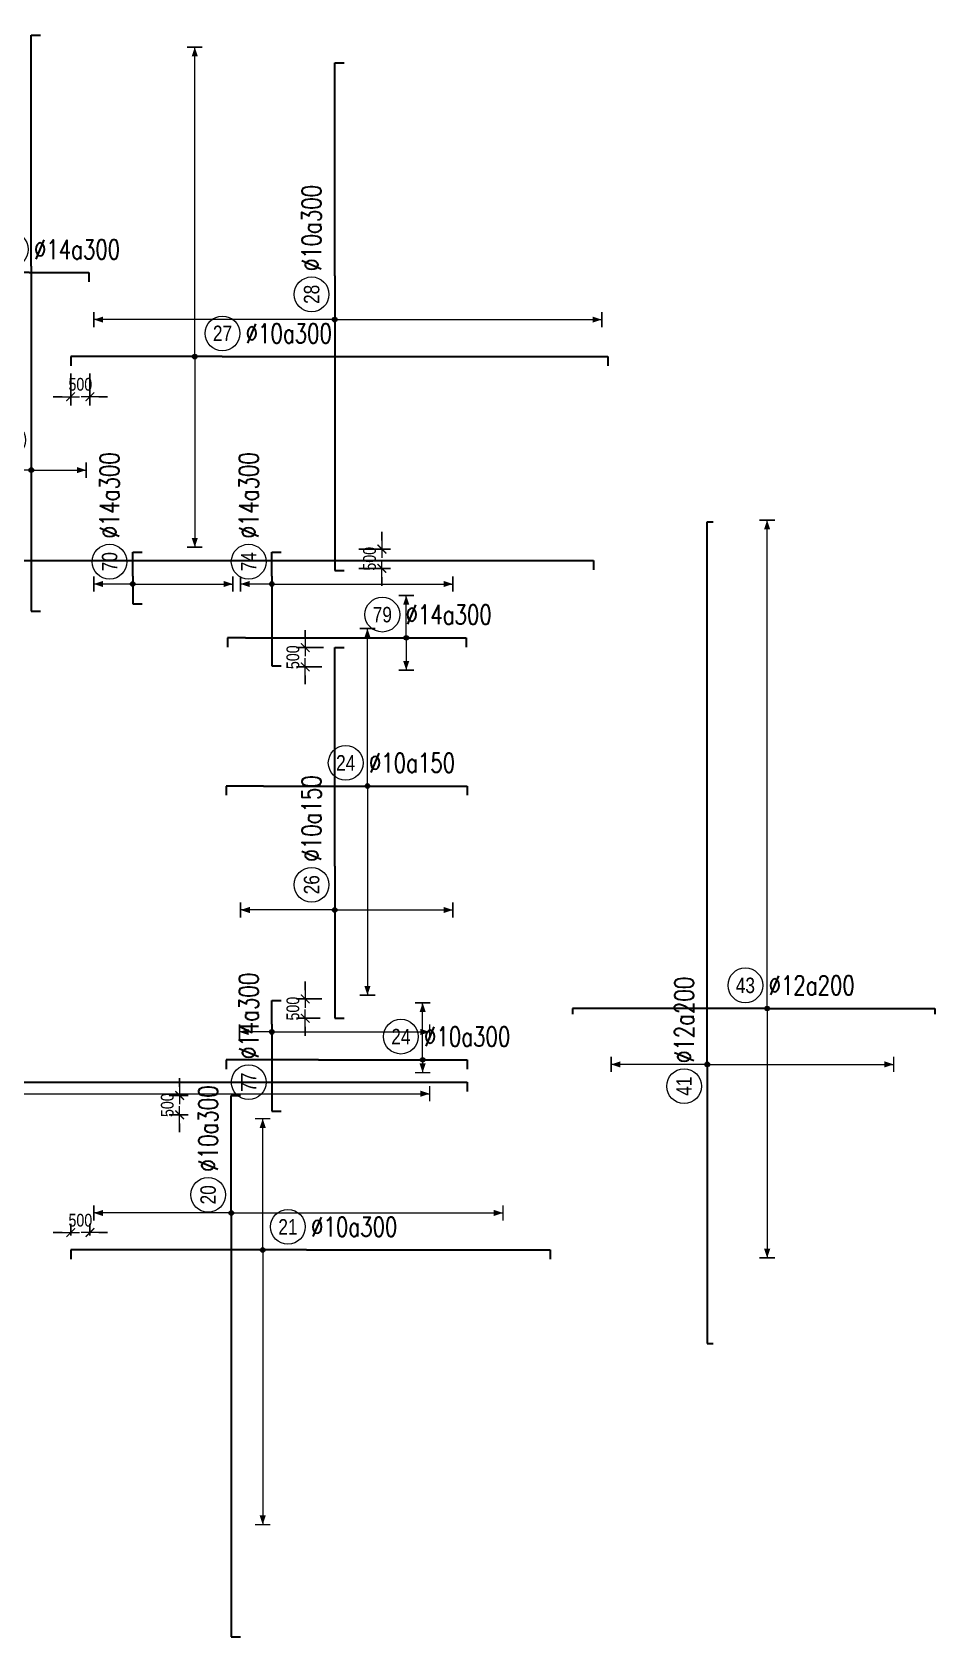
# Model space of a CAD drawing. Header units: millimetres. Extents: x -24156 to 1128921, y -12387 to 212709.
# Drawn here: x 72700 to 96087, y 37180 to 78739 of the extents above; entities that cross this region are included whole.
import ezdxf
from ezdxf.enums import TextEntityAlignment as Align

# ---------------------------------------------------------------- set-up
doc = ezdxf.new("R2010")
doc.units = ezdxf.units.MM
doc.header["$MEASUREMENT"] = 0
doc.header["$PDMODE"] = 3
for name, color, linetype, lineweight in [('NDC_S_DIM', 1, 'Continuous', 9), ('NDC_S_REBAR', 4, 'Continuous', 35), ('NDC_S_VN TEXT', 7, 'Continuous', 20)]:
    doc.layers.add(name, color=color, linetype=linetype, lineweight=lineweight)
doc.styles.add('ARIAL', font='arial.ttf', dxfattribs={"width": 0.8})
doc.styles.add('NDC_ROMANS', font='romans.shx', dxfattribs={"width": 0.8})
doc.dimstyles.new('NDC_dim_150', dxfattribs={"dimscale": 150, "dimtxt": 2.2, "dimasz": 1.5, "dimexe": 1.5, "dimexo": 2.5, "dimgap": 1, "dimtad": 1, "dimdec": 0, "dimzin": 0, "dimdsep": 46, "dimtxsty": 'ARIAL', "dimblk": 'DIMMARK', "dimcen": 0.09, "dimdle": 1.2, "dimclrd": 1, "dimclre": 1, "dimclrt": 3, "dimadec": 0, "dimazin": 0, "dimtfac": 1, "dimtdec": 0, "dimtix": 1, "dimtofl": 0, "dimtmove": 0, "dimatfit": 3, "dimfxl": 4, "dimfxlon": 1, "dimtolj": 1, "dimtzin": 0, "dimarcsym": 0})

# ---------------------------------------------------------------- blocks, each defined once
blk = doc.blocks.new('*U25')
h = blk.add_hatch(color=6)
edge = h.paths.add_edge_path()
edge.add_arc((0, 0), 0.3, 0, 360)
at = {"layer": 'NDC_S_DIM', "color": 8}
for q in [(0, 63.23), (0, -32.29)]:
    blk.add_line((0, 0), q, dxfattribs=at)
for points in [[(-1, 63.23, 0.2, 0.2, 0), (1, 63.23, 0, 0, 0)], [(-1, -32.29, 0.2, 0.2, 0), (1, -32.29, 0, 0, 0)]]:
    blk.add_lwpolyline(points, format="xyseb", dxfattribs=at)
at = {"layer": 'NDC_S_DIM'}
blk.add_circle((-2.82, 3), 2.25, dxfattribs=at)
at = {"layer": 'NDC_S_DIM', "color": 6}
blk.add_circle((0, 0), 0.3, dxfattribs=at)
at = {"layer": 'NDC_S_DIM', "color": 8}
for points in [[(-0.4, 62.03), (0, 63.23), (0.4, 62.03)], [(-0.4, -31.09), (0, -32.29), (0.4, -31.09)]]:
    blk.add_solid(points, dxfattribs=at)
at = {"layer": 'NDC_S_REBAR'}
for p, q in [((0, 0), (-25.21, 0)), ((-25.21, 0), (-25.21, -0.75)), ((0, 0), (21.73, 0)), ((21.73, 0), (21.73, -0.75)), ((-25.21, -0.75), (-25.21, -0.75)), ((21.73, -0.75), (21.73, -0.75))]:
    blk.add_line(p, q, dxfattribs=at)
at = {"layer": 'NDC_S_VN TEXT', "color": 3, "style": 'NDC_ROMANS', "width": 0.75}
blk.add_attdef('DKT', (0.18, 1.75), '', height=2.5, dxfattribs=at)
at = {"layer": 'NDC_S_VN TEXT', "style": 'ARIAL', "width": 0.8}
blk.add_attdef('KHT', text='', height=2, dxfattribs=at).set_placement((-2.82, 3), align=Align.MIDDLE_CENTER)
blk = doc.blocks.new('*U26')
h = blk.add_hatch(color=6)
edge = h.paths.add_edge_path()
edge.add_arc((0, 0), 0.3, 0, 360)
at = {"layer": 'NDC_S_DIM', "color": 8}
for q in [(0, 12.45), (0, -24.14)]:
    blk.add_line((0, 0), q, dxfattribs=at)
for points in [[(-1, 12.45, 0.2, 0.2, 0), (1, 12.45, 0, 0, 0)], [(-1, -24.14, 0.2, 0.2, 0), (1, -24.14, 0, 0, 0)]]:
    blk.add_lwpolyline(points, format="xyseb", dxfattribs=at)
at = {"layer": 'NDC_S_DIM'}
blk.add_circle((-2.82, 3), 2.25, dxfattribs=at)
at = {"layer": 'NDC_S_DIM', "color": 6}
blk.add_circle((0, 0), 0.3, dxfattribs=at)
at = {"layer": 'NDC_S_DIM', "color": 8}
for points in [[(-0.4, 11.25), (0, 12.45), (0.4, 11.25)], [(-0.4, -22.94), (0, -24.14), (0.4, -22.94)]]:
    blk.add_solid(points, dxfattribs=at)
at = {"layer": 'NDC_S_REBAR'}
for p, q in [((0, 0), (-36.14, 0)), ((-36.14, 0), (-36.14, -0.75)), ((0, 0), (70.27, 0)), ((70.27, 0), (70.27, -0.75)), ((-36.14, -0.75), (-36.14, -0.75)), ((70.27, -0.75), (70.27, -0.75))]:
    blk.add_line(p, q, dxfattribs=at)
at = {"layer": 'NDC_S_VN TEXT', "color": 3, "style": 'NDC_ROMANS', "width": 0.75}
blk.add_attdef('DKT', (0.18, 1.75), '', height=2.5, dxfattribs=at)
at = {"layer": 'NDC_S_VN TEXT', "style": 'ARIAL', "width": 0.8}
blk.add_attdef('KHT', text='', height=2, dxfattribs=at).set_placement((-2.82, 3), align=Align.MIDDLE_CENTER)
blk = doc.blocks.new('DIMMARK')
at = {"layer": 'NDC_S_DIM', "color": 1}
blk.add_line((-1.5, 0), (1, 0), dxfattribs=at)
at = {"layer": 'NDC_S_DIM', "color": 2, "const_width": 0.15}
blk.add_lwpolyline([(-0.5, -0.5), (0.5, 0.5)], dxfattribs=at)
blk = doc.blocks.new('*D402')
at = {"layer": 'Defpoints', "color": 0, "transparency": 16777216}
for p in [(73700, 70337), (74200, 70337), (74200, 69297)]:
    blk.add_point(p, dxfattribs=at)
at = {"layer": 'NDC_S_DIM', "color": 1, "lineweight": -2, "transparency": 16777216}
for p, q in [((73700, 69897), (73700, 69072)), ((74200, 69897), (74200, 69072)), ((73475, 69297), (73250, 69297)), ((74425, 69297), (74650, 69297))]:
    blk.add_line(p, q, dxfattribs=at)
at = {"layer": 'NDC_S_DIM', "color": 1, "lineweight": -2, "transparency": 16777216, "xscale": 225, "yscale": 225, "zscale": 225}
blk.add_blockref('DIMMARK', (73700, 69297), dxfattribs=at)
at = {"layer": 'NDC_S_DIM', "color": 1, "lineweight": -2, "transparency": 16777216, "xscale": 225, "yscale": 225, "zscale": 225, "rotation": 180}
blk.add_blockref('DIMMARK', (74200, 69297), dxfattribs=at)
at = {"layer": 'NDC_S_DIM', "color": 3, "transparency": 16777216, "insert": (73950, 69616), "char_height": 330, "attachment_point": 5, "style": 'ARIAL'}
blk.add_mtext('\\A1;500', dxfattribs=at)
blk = doc.blocks.new('*D403')
at = {"layer": 'Defpoints', "color": 0, "transparency": 16777216}
for p in [(80541, 65350), (80541, 64850), (81761, 64850)]:
    blk.add_point(p, dxfattribs=at)
at = {"layer": 'NDC_S_DIM', "color": 1, "lineweight": -2, "transparency": 16777216}
for p, q in [((81761, 65575), (81761, 65800)), ((81161, 65350), (81986, 65350)), ((81161, 64850), (81986, 64850)), ((81761, 64625), (81761, 64400))]:
    blk.add_line(p, q, dxfattribs=at)
at = {"layer": 'NDC_S_DIM', "color": 1, "lineweight": -2, "transparency": 16777216, "xscale": 225, "yscale": 225, "zscale": 225}
for p, rotation in [((81761, 65350), 270), ((81761, 64850), 90)]:
    blk.add_blockref('DIMMARK', p, dxfattribs=dict(at, rotation=rotation))
at = {"layer": 'NDC_S_DIM', "color": 3, "transparency": 16777216, "insert": (81442, 65100), "char_height": 330, "attachment_point": 5, "rotation": 90, "style": 'ARIAL'}
blk.add_mtext('\\A1;500', dxfattribs=at)
blk = doc.blocks.new('*D404')
at = {"layer": 'Defpoints', "color": 0, "transparency": 16777216}
for p in [(80626, 62800), (79776, 62300), (80583, 62300)]:
    blk.add_point(p, dxfattribs=at)
at = {"layer": 'NDC_S_DIM', "color": 1, "lineweight": -2, "transparency": 16777216}
for p, q in [((79776, 63025), (79776, 63250)), ((80251, 62800), (79551, 62800)), ((80208, 62300), (79551, 62300)), ((79776, 62075), (79776, 61850))]:
    blk.add_line(p, q, dxfattribs=at)
at = {"layer": 'NDC_S_DIM', "color": 1, "lineweight": -2, "transparency": 16777216, "xscale": 225, "yscale": 225, "zscale": 225}
for p, rotation in [((79776, 62800), 270), ((79776, 62300), 90)]:
    blk.add_blockref('DIMMARK', p, dxfattribs=dict(at, rotation=rotation))
at = {"layer": 'NDC_S_DIM', "color": 3, "transparency": 16777216, "insert": (79457, 62550), "char_height": 330, "attachment_point": 5, "rotation": 90, "style": 'ARIAL'}
blk.add_mtext('\\A1;500', dxfattribs=at)
blk = doc.blocks.new('*D405')
at = {"layer": 'Defpoints', "color": 0, "transparency": 16777216}
for p in [(79776, 53700), (80579, 53700), (80541, 53200)]:
    blk.add_point(p, dxfattribs=at)
at = {"layer": 'NDC_S_DIM', "color": 1, "lineweight": -2, "transparency": 16777216}
for p, q in [((79776, 53925), (79776, 54150)), ((80204, 53700), (79551, 53700)), ((80166, 53200), (79551, 53200)), ((79776, 52975), (79776, 52750))]:
    blk.add_line(p, q, dxfattribs=at)
at = {"layer": 'NDC_S_DIM', "color": 1, "lineweight": -2, "transparency": 16777216, "xscale": 225, "yscale": 225, "zscale": 225}
for p, rotation in [((79776, 53700), 270), ((79776, 53200), 90)]:
    blk.add_blockref('DIMMARK', p, dxfattribs=dict(at, rotation=rotation))
at = {"layer": 'NDC_S_DIM', "color": 3, "transparency": 16777216, "insert": (79457, 53450), "char_height": 330, "attachment_point": 5, "rotation": 90, "style": 'ARIAL'}
blk.add_mtext('\\A1;500', dxfattribs=at)
blk = doc.blocks.new('*U387')
h = blk.add_hatch(color=6)
edge = h.paths.add_edge_path()
edge.add_arc((27.07, 0), 0.3, 0, 360)
at = {"layer": 'NDC_S_DIM', "color": 8}
for q in [(27.07, 1.49), (27.07, -4.84)]:
    blk.add_line((27.07, 0), q, dxfattribs=at)
for points in [[(26.07, 1.49, 0.2, 0.2, 0), (28.07, 1.49, 0, 0, 0)], [(26.07, -4.84, 0.2, 0.2, 0), (28.07, -4.84, 0, 0, 0)]]:
    blk.add_lwpolyline(points, format="xyseb", dxfattribs=at)
at = {"layer": 'NDC_S_DIM'}
blk.add_circle((35.24, 3), 2.25, dxfattribs=at)
at = {"layer": 'NDC_S_DIM', "color": 6}
blk.add_circle((27.07, 0), 0.3, dxfattribs=at)
at = {"layer": 'NDC_S_DIM', "color": 8}
for points in [[(26.67, 0.29), (27.07, 1.49), (27.47, 0.29)], [(26.67, -3.64), (27.07, -4.84), (27.47, -3.64)]]:
    blk.add_solid(points, dxfattribs=at)
at = {"layer": 'NDC_S_REBAR'}
for p, q in [((0, 0), (-57.23, 0)), ((-57.23, 0), (-57.23, -1.2)), ((0, 0), (205.46, 0)), ((205.46, 0), (205.46, -1.2)), ((-57.23, -1.2), (-57.23, -1.2)), ((205.46, -1.2), (205.46, -1.2))]:
    blk.add_line(p, q, dxfattribs=at)
at = {"layer": 'NDC_S_VN TEXT', "color": 3, "style": 'NDC_ROMANS', "width": 0.75}
blk.add_attdef('DKT', (38.24, 1.75), '', height=2.5, dxfattribs=at)
at = {"layer": 'NDC_S_VN TEXT', "style": 'ARIAL', "width": 0.8}
blk.add_attdef('KHT', text='', height=2, dxfattribs=at).set_placement((35.24, 3), align=Align.MIDDLE_CENTER)
blk = doc.blocks.new('*U384')
h = blk.add_hatch(color=6)
edge = h.paths.add_edge_path()
edge.add_arc((-3.55, 0), 0.3, 0, 360)
at = {"layer": 'NDC_S_DIM', "color": 8}
for q in [(-3.55, 40.06), (-3.55, -24.69)]:
    blk.add_line((-3.55, 0), q, dxfattribs=at)
for points in [[(-4.55, 40.06, 0.2, 0.2, 0), (-2.55, 40.06, 0, 0, 0)], [(-4.55, -24.69, 0.2, 0.2, 0), (-2.55, -24.69, 0, 0, 0)]]:
    blk.add_lwpolyline(points, format="xyseb", dxfattribs=at)
at = {"layer": 'NDC_S_DIM'}
blk.add_circle((0.04, 3), 2.25, dxfattribs=at)
at = {"layer": 'NDC_S_DIM', "color": 6}
blk.add_circle((-3.55, 0), 0.3, dxfattribs=at)
at = {"layer": 'NDC_S_DIM', "color": 8}
for points in [[(-3.95, 38.86), (-3.55, 40.06), (-3.15, 38.86)], [(-3.95, -23.49), (-3.55, -24.69), (-3.15, -23.49)]]:
    blk.add_solid(points, dxfattribs=at)
at = {"layer": 'NDC_S_REBAR'}
for p, q in [((0, 0), (-19.62, 0)), ((-19.62, 0), (-19.62, -1.2)), ((0, 0), (49.94, 0)), ((49.94, 0), (49.94, -1.2)), ((-19.62, -1.2), (-19.62, -1.2)), ((49.94, -1.2), (49.94, -1.2))]:
    blk.add_line(p, q, dxfattribs=at)
at = {"layer": 'NDC_S_VN TEXT', "color": 3, "style": 'NDC_ROMANS', "width": 0.75}
blk.add_attdef('DKT', (3.04, 1.75), '', height=2.5, dxfattribs=at)
at = {"layer": 'NDC_S_VN TEXT', "style": 'ARIAL', "width": 0.8}
blk.add_attdef('KHT', text='', height=2, dxfattribs=at).set_placement((0.04, 3), align=Align.MIDDLE_CENTER)
blk = doc.blocks.new('*U391')
h = blk.add_hatch(color=6)
edge = h.paths.add_edge_path()
edge.add_arc((13.48, 0), 0.3, 0, 360)
at = {"layer": 'NDC_S_DIM', "color": 8}
for q in [(13.48, 20.4), (13.48, -27.08)]:
    blk.add_line((13.48, 0), q, dxfattribs=at)
for points in [[(12.48, 20.4, 0.2, 0.2, 0), (14.48, 20.4, 0, 0, 0)], [(12.48, -27.08, 0.2, 0.2, 0), (14.48, -27.08, 0, 0, 0)]]:
    blk.add_lwpolyline(points, format="xyseb", dxfattribs=at)
at = {"layer": 'NDC_S_DIM'}
blk.add_circle((10.66, 3), 2.25, dxfattribs=at)
at = {"layer": 'NDC_S_DIM', "color": 6}
blk.add_circle((13.48, 0), 0.3, dxfattribs=at)
at = {"layer": 'NDC_S_DIM', "color": 8}
for points in [[(13.08, 19.2), (13.48, 20.4), (13.88, 19.2)], [(13.08, -25.88), (13.48, -27.08), (13.88, -25.88)]]:
    blk.add_solid(points, dxfattribs=at)
at = {"layer": 'NDC_S_REBAR'}
for p, q in [((0, 0), (-4.81, 0)), ((-4.81, 0), (-4.81, -1.2)), ((0, 0), (26.39, 0)), ((26.39, 0), (26.39, -1.2)), ((-4.81, -1.2), (-4.81, -1.2)), ((26.39, -1.2), (26.39, -1.2))]:
    blk.add_line(p, q, dxfattribs=at)
at = {"layer": 'NDC_S_VN TEXT', "color": 3, "style": 'NDC_ROMANS', "width": 0.75}
blk.add_attdef('DKT', (13.66, 1.75), '', height=2.5, dxfattribs=at)
at = {"layer": 'NDC_S_VN TEXT', "style": 'ARIAL', "width": 0.8}
blk.add_attdef('KHT', text='', height=2, dxfattribs=at).set_placement((10.66, 3), align=Align.MIDDLE_CENTER)
blk = doc.blocks.new('*U382')
h = blk.add_hatch(color=6)
edge = h.paths.add_edge_path()
edge.add_arc((-5.66, 0), 0.3, 0, 360)
at = {"layer": 'NDC_S_DIM', "color": 8}
for q in [(-5.66, 31.2), (-5.66, -34.59)]:
    blk.add_line((-5.66, 0), q, dxfattribs=at)
for points in [[(-6.66, 31.2, 0.2, 0.2, 0), (-4.66, 31.2, 0, 0, 0)], [(-6.66, -34.59, 0.2, 0.2, 0), (-4.66, -34.59, 0, 0, 0)]]:
    blk.add_lwpolyline(points, format="xyseb", dxfattribs=at)
at = {"layer": 'NDC_S_DIM'}
blk.add_circle((-2.39, 3), 2.25, dxfattribs=at)
at = {"layer": 'NDC_S_DIM', "color": 6}
blk.add_circle((-5.66, 0), 0.3, dxfattribs=at)
at = {"layer": 'NDC_S_DIM', "color": 8}
for points in [[(-6.06, 30), (-5.66, 31.2), (-5.26, 30)], [(-6.06, -33.39), (-5.66, -34.59), (-5.26, -33.39)]]:
    blk.add_solid(points, dxfattribs=at)
at = {"layer": 'NDC_S_REBAR'}
for p, q in [((0, 0), (-38.13, 0)), ((-38.13, 0), (-38.13, -1.2)), ((0, 0), (27.6, 0)), ((27.6, 0), (27.6, -1.2)), ((-38.13, -1.2), (-38.13, -1.2)), ((27.6, -1.2), (27.6, -1.2))]:
    blk.add_line(p, q, dxfattribs=at)
at = {"layer": 'NDC_S_VN TEXT', "color": 3, "style": 'NDC_ROMANS', "width": 0.75}
blk.add_attdef('DKT', (0.61, 1.75), '', height=2.5, dxfattribs=at)
at = {"layer": 'NDC_S_VN TEXT', "style": 'ARIAL', "width": 0.8}
blk.add_attdef('KHT', text='', height=2, dxfattribs=at).set_placement((-2.39, 3), align=Align.MIDDLE_CENTER)
blk = doc.blocks.new('*U340')
h = blk.add_hatch(color=6)
edge = h.paths.add_edge_path()
edge.add_arc((-26.39, 0), 0.3, 0, 360)
at = {"layer": 'NDC_S_DIM', "color": 8}
for q in [(-26.39, 6.89), (-26.39, -7.11)]:
    blk.add_line((-26.39, 0), q, dxfattribs=at)
for points in [[(-27.39, 6.89, 0.2, 0.2, 0), (-25.39, 6.89, 0, 0, 0)], [(-27.39, -7.11, 0.2, 0.2, 0), (-25.39, -7.11, 0, 0, 0)]]:
    blk.add_lwpolyline(points, format="xyseb", dxfattribs=at)
at = {"layer": 'NDC_S_DIM'}
blk.add_circle((-22.5, 3), 2.25, dxfattribs=at)
at = {"layer": 'NDC_S_DIM', "color": 6}
blk.add_circle((-26.39, 0), 0.3, dxfattribs=at)
at = {"layer": 'NDC_S_DIM', "color": 8}
for points in [[(-26.79, 5.69), (-26.39, 6.89), (-25.99, 5.69)], [(-26.79, -5.91), (-26.39, -7.11), (-25.99, -5.91)]]:
    blk.add_solid(points, dxfattribs=at)
at = {"layer": 'NDC_S_REBAR'}
for p, q in [((0, 0), (-44.66, 0)), ((-44.66, 0), (-44.66, -1.2)), ((0, 0), (29.94, 0)), ((29.94, 0), (29.94, -1.2)), ((-44.66, -1.2), (-44.66, -1.2)), ((29.94, -1.2), (29.94, -1.2))]:
    blk.add_line(p, q, dxfattribs=at)
at = {"layer": 'NDC_S_VN TEXT', "color": 3, "style": 'NDC_ROMANS', "width": 0.75}
blk.add_attdef('DKT', (-19.5, 1.75), '', height=2.5, dxfattribs=at)
at = {"layer": 'NDC_S_VN TEXT', "style": 'ARIAL', "width": 0.8}
blk.add_attdef('KHT', text='', height=2, dxfattribs=at).set_placement((-22.5, 3), align=Align.MIDDLE_CENTER)
blk = doc.blocks.new('*U353')
h = blk.add_hatch(color=6)
edge = h.paths.add_edge_path()
edge.add_arc((-1.02, 0), 0.3, 0, 360)
at = {"layer": 'NDC_S_DIM', "color": 8}
for q in [(-1.02, 5.04), (-1.02, -12.96)]:
    blk.add_line((-1.02, 0), q, dxfattribs=at)
for points in [[(-2.02, 5.04, 0.2, 0.2, 0), (-0.02, 5.04, 0, 0, 0)], [(-2.02, -12.96, 0.2, 0.2, 0), (-0.02, -12.96, 0, 0, 0)]]:
    blk.add_lwpolyline(points, format="xyseb", dxfattribs=at)
at = {"layer": 'NDC_S_DIM'}
blk.add_circle((1.87, 3), 2.25, dxfattribs=at)
at = {"layer": 'NDC_S_DIM', "color": 6}
blk.add_circle((-1.02, 0), 0.3, dxfattribs=at)
at = {"layer": 'NDC_S_DIM', "color": 8}
for points in [[(-1.42, 3.84), (-1.02, 5.04), (-0.62, 3.84)], [(-1.42, -11.76), (-1.02, -12.96), (-0.62, -11.76)]]:
    blk.add_solid(points, dxfattribs=at)
at = {"layer": 'NDC_S_REBAR'}
for p, q in [((0, 0), (-3.6, 0)), ((-3.6, 0), (-3.6, -1.2)), ((0, 0), (3.1, 0)), ((3.1, 0), (3.1, -1.2)), ((-3.6, -1.2), (-3.6, -1.2)), ((3.1, -1.2), (3.1, -1.2))]:
    blk.add_line(p, q, dxfattribs=at)
at = {"layer": 'NDC_S_VN TEXT', "color": 3, "style": 'NDC_ROMANS', "width": 0.75}
blk.add_attdef('DKT', (4.87, 1.75), '', height=2.5, dxfattribs=at)
at = {"layer": 'NDC_S_VN TEXT', "style": 'ARIAL', "width": 0.8}
blk.add_attdef('KHT', text='', height=2, dxfattribs=at).set_placement((1.87, 3), align=Align.MIDDLE_CENTER)
blk = doc.blocks.new('*U354')
h = blk.add_hatch(color=6)
edge = h.paths.add_edge_path()
edge.add_arc((-1.02, 0), 0.3, 0, 360)
at = {"layer": 'NDC_S_DIM', "color": 8}
for q in [(-1.02, 4.06), (-1.02, -23.44)]:
    blk.add_line((-1.02, 0), q, dxfattribs=at)
for points in [[(-2.02, 4.06, 0.2, 0.2, 0), (-0.02, 4.06, 0, 0, 0)], [(-2.02, -23.44, 0.2, 0.2, 0), (-0.02, -23.44, 0, 0, 0)]]:
    blk.add_lwpolyline(points, format="xyseb", dxfattribs=at)
at = {"layer": 'NDC_S_DIM'}
blk.add_circle((1.87, 3), 2.25, dxfattribs=at)
at = {"layer": 'NDC_S_DIM', "color": 6}
blk.add_circle((-1.02, 0), 0.3, dxfattribs=at)
at = {"layer": 'NDC_S_DIM', "color": 8}
for points in [[(-1.42, 2.86), (-1.02, 4.06), (-0.62, 2.86)], [(-1.42, -22.24), (-1.02, -23.44), (-0.62, -22.24)]]:
    blk.add_solid(points, dxfattribs=at)
at = {"layer": 'NDC_S_REBAR'}
for p, q in [((0, 0), (-11.6, 0)), ((-11.6, 0), (-11.6, -1.2)), ((0, 0), (3.1, 0)), ((3.1, 0), (3.1, -1.2)), ((-11.6, -1.2), (-11.6, -1.2)), ((3.1, -1.2), (3.1, -1.2))]:
    blk.add_line(p, q, dxfattribs=at)
at = {"layer": 'NDC_S_VN TEXT', "color": 3, "style": 'NDC_ROMANS', "width": 0.75}
blk.add_attdef('DKT', (4.87, 1.75), '', height=2.5, dxfattribs=at)
at = {"layer": 'NDC_S_VN TEXT', "style": 'ARIAL', "width": 0.8}
blk.add_attdef('KHT', text='', height=2, dxfattribs=at).set_placement((1.87, 3), align=Align.MIDDLE_CENTER)
blk = doc.blocks.new('*U346')
h = blk.add_hatch(color=6)
edge = h.paths.add_edge_path()
edge.add_arc((-5.66, 0), 0.3, 0, 360)
at = {"layer": 'NDC_S_DIM', "color": 8}
for q in [(-5.66, 12.2), (-5.66, -15.3)]:
    blk.add_line((-5.66, 0), q, dxfattribs=at)
for points in [[(-6.66, 12.2, 0.2, 0.2, 0), (-4.66, 12.2, 0, 0, 0)], [(-6.66, -15.3, 0.2, 0.2, 0), (-4.66, -15.3, 0, 0, 0)]]:
    blk.add_lwpolyline(points, format="xyseb", dxfattribs=at)
at = {"layer": 'NDC_S_DIM'}
blk.add_circle((-2.39, 3), 2.25, dxfattribs=at)
at = {"layer": 'NDC_S_DIM', "color": 6}
blk.add_circle((-5.66, 0), 0.3, dxfattribs=at)
at = {"layer": 'NDC_S_DIM', "color": 8}
for points in [[(-6.06, 11), (-5.66, 12.2), (-5.26, 11)], [(-6.06, -14.1), (-5.66, -15.3), (-5.26, -14.1)]]:
    blk.add_solid(points, dxfattribs=at)
at = {"layer": 'NDC_S_REBAR'}
for p, q in [((0, 0), (-19.68, 0)), ((-19.68, 0), (-19.68, -1.2)), ((0, 0), (28.32, 0)), ((28.32, 0), (28.32, -1.2)), ((-19.68, -1.2), (-19.68, -1.2)), ((28.32, -1.2), (28.32, -1.2))]:
    blk.add_line(p, q, dxfattribs=at)
at = {"layer": 'NDC_S_VN TEXT', "color": 3, "style": 'NDC_ROMANS', "width": 0.75}
blk.add_attdef('DKT', (0.61, 1.75), '', height=2.5, dxfattribs=at)
at = {"layer": 'NDC_S_VN TEXT', "style": 'ARIAL', "width": 0.8}
blk.add_attdef('KHT', text='', height=2, dxfattribs=at).set_placement((-2.39, 3), align=Align.MIDDLE_CENTER)
blk = doc.blocks.new('*U347')
h = blk.add_hatch(color=6)
edge = h.paths.add_edge_path()
edge.add_arc((-1.02, 0), 0.3, 0, 360)
at = {"layer": 'NDC_S_DIM', "color": 8}
for q in [(-1.02, 4.2), (-1.02, -20.44)]:
    blk.add_line((-1.02, 0), q, dxfattribs=at)
for points in [[(-2.02, 4.2, 0.2, 0.2, 0), (-0.02, 4.2, 0, 0, 0)], [(-2.02, -20.44, 0.2, 0.2, 0), (-0.02, -20.44, 0, 0, 0)]]:
    blk.add_lwpolyline(points, format="xyseb", dxfattribs=at)
at = {"layer": 'NDC_S_DIM'}
blk.add_circle((-7.53, 3), 2.25, dxfattribs=at)
at = {"layer": 'NDC_S_DIM', "color": 6}
blk.add_circle((-1.02, 0), 0.3, dxfattribs=at)
at = {"layer": 'NDC_S_DIM', "color": 8}
for points in [[(-1.42, 3), (-1.02, 4.2), (-0.62, 3)], [(-1.42, -19.24), (-1.02, -20.44), (-0.62, -19.24)]]:
    blk.add_solid(points, dxfattribs=at)
at = {"layer": 'NDC_S_REBAR'}
for p, q in [((0, 0), (-11.28, 0)), ((-11.28, 0), (-11.28, -1.2)), ((0, 0), (3.04, 0)), ((3.04, 0), (3.04, -1.2)), ((-11.28, -1.2), (-11.28, -1.2)), ((3.04, -1.2), (3.04, -1.2))]:
    blk.add_line(p, q, dxfattribs=at)
at = {"layer": 'NDC_S_VN TEXT', "color": 3, "style": 'NDC_ROMANS', "width": 0.75}
blk.add_attdef('DKT', (-4.53, 1.75), '', height=2.5, dxfattribs=at)
at = {"layer": 'NDC_S_VN TEXT', "style": 'ARIAL', "width": 0.8}
blk.add_attdef('KHT', text='', height=2, dxfattribs=at).set_placement((-7.53, 3), align=Align.MIDDLE_CENTER)
blk = doc.blocks.new('*U358')
h = blk.add_hatch(color=6)
edge = h.paths.add_edge_path()
edge.add_arc((20.84, 0), 0.3, 0, 360)
at = {"layer": 'NDC_S_DIM', "color": 8}
for q in [(20.84, 5.48), (20.84, -4.19)]:
    blk.add_line((20.84, 0), q, dxfattribs=at)
for points in [[(19.84, 5.48, 0.2, 0.2, 0), (21.84, 5.48, 0, 0, 0)], [(19.84, -4.19, 0.2, 0.2, 0), (21.84, -4.19, 0, 0, 0)]]:
    blk.add_lwpolyline(points, format="xyseb", dxfattribs=at)
at = {"layer": 'NDC_S_DIM'}
blk.add_circle((17.74, 3), 2.25, dxfattribs=at)
at = {"layer": 'NDC_S_DIM', "color": 6}
blk.add_circle((20.84, 0), 0.3, dxfattribs=at)
at = {"layer": 'NDC_S_DIM', "color": 8}
for points in [[(20.44, 4.28), (20.84, 5.48), (21.24, 4.28)], [(20.44, -2.99), (20.84, -4.19), (21.24, -2.99)]]:
    blk.add_solid(points, dxfattribs=at)
at = {"layer": 'NDC_S_REBAR'}
for p, q in [((0, 0), (-2.31, 0)), ((-2.31, 0), (-2.31, -1.2)), ((0, 0), (28.58, 0)), ((28.58, 0), (28.58, -1.2)), ((-2.31, -1.2), (-2.31, -1.2)), ((28.58, -1.2), (28.58, -1.2))]:
    blk.add_line(p, q, dxfattribs=at)
at = {"layer": 'NDC_S_VN TEXT', "color": 3, "style": 'NDC_ROMANS', "width": 0.75}
blk.add_attdef('DKT', (20.74, 1.75), '', height=2.5, dxfattribs=at)
at = {"layer": 'NDC_S_VN TEXT', "style": 'ARIAL', "width": 0.8}
blk.add_attdef('KHT', text='', height=2, dxfattribs=at).set_placement((17.74, 3), align=Align.MIDDLE_CENTER)
blk = doc.blocks.new('*U350')
h = blk.add_hatch(color=6)
edge = h.paths.add_edge_path()
edge.add_arc((27.07, 0), 0.3, 0, 360)
at = {"layer": 'NDC_S_DIM', "color": 8}
for q in [(27.07, 1.53), (27.07, -4.8)]:
    blk.add_line((27.07, 0), q, dxfattribs=at)
for points in [[(26.07, 1.53, 0.2, 0.2, 0), (28.07, 1.53, 0, 0, 0)], [(26.07, -4.8, 0.2, 0.2, 0), (28.07, -4.8, 0, 0, 0)]]:
    blk.add_lwpolyline(points, format="xyseb", dxfattribs=at)
at = {"layer": 'NDC_S_DIM', "color": 6}
blk.add_circle((27.07, 0), 0.3, dxfattribs=at)
at = {"layer": 'NDC_S_DIM'}
blk.add_circle((35.24, -3.03), 2.25, dxfattribs=at)
at = {"layer": 'NDC_S_DIM', "color": 8}
for points in [[(26.67, 0.33), (27.07, 1.53), (27.47, 0.33)], [(26.67, -3.6), (27.07, -4.8), (27.47, -3.6)]]:
    blk.add_solid(points, dxfattribs=at)
at = {"layer": 'NDC_S_REBAR'}
for p, q in [((0, 0), (-42.52, 0)), ((-42.52, 0), (-42.52, -1.2)), ((0, 0), (189.1, 0)), ((189.1, 0), (189.1, -1.2)), ((-42.52, -1.2), (-42.52, -1.2)), ((189.1, -1.2), (189.1, -1.2))]:
    blk.add_line(p, q, dxfattribs=at)
at = {"layer": 'NDC_S_VN TEXT', "style": 'ARIAL', "width": 0.8}
blk.add_attdef('KHT', text='', height=2, dxfattribs=at).set_placement((35.24, -3.03), align=Align.MIDDLE_CENTER)
at = {"layer": 'NDC_S_VN TEXT', "color": 3, "style": 'NDC_ROMANS', "width": 0.75}
blk.add_attdef('DKT', (38.24, -4.28), '', height=2.5, dxfattribs=at)
blk = doc.blocks.new('*U376')
h = blk.add_hatch(color=6)
edge = h.paths.add_edge_path()
edge.add_arc((13.48, 0), 0.3, 0, 360)
at = {"layer": 'NDC_S_DIM', "color": 8}
for q in [(13.48, 7.37), (13.48, -1.67)]:
    blk.add_line((13.48, 0), q, dxfattribs=at)
for points in [[(12.48, 7.37, 0.2, 0.2, 0), (14.48, 7.37, 0, 0, 0)], [(12.48, -1.67, 0.2, 0.2, 0), (14.48, -1.67, 0, 0, 0)]]:
    blk.add_lwpolyline(points, format="xyseb", dxfattribs=at)
at = {"layer": 'NDC_S_DIM'}
blk.add_circle((10.66, 3), 2.25, dxfattribs=at)
at = {"layer": 'NDC_S_DIM', "color": 6}
blk.add_circle((13.48, 0), 0.3, dxfattribs=at)
at = {"layer": 'NDC_S_DIM', "color": 8}
for points in [[(13.08, 6.17), (13.48, 7.37), (13.88, 6.17)], [(13.08, -0.47), (13.48, -1.67), (13.88, -0.47)]]:
    blk.add_solid(points, dxfattribs=at)
at = {"layer": 'NDC_S_REBAR'}
for p, q in [((0, 0), (-11.96, 0)), ((-11.96, 0), (-11.96, -1.2)), ((0, 0), (19.24, 0)), ((19.24, 0), (19.24, -1.2)), ((-11.96, -1.2), (-11.96, -1.2)), ((19.24, -1.2), (19.24, -1.2))]:
    blk.add_line(p, q, dxfattribs=at)
at = {"layer": 'NDC_S_VN TEXT', "color": 3, "style": 'NDC_ROMANS', "width": 0.75}
blk.add_attdef('DKT', (13.66, 1.75), '', height=2.5, dxfattribs=at)
at = {"layer": 'NDC_S_VN TEXT', "style": 'ARIAL', "width": 0.8}
blk.add_attdef('KHT', text='', height=2, dxfattribs=at).set_placement((10.66, 3), align=Align.MIDDLE_CENTER)
blk = doc.blocks.new('*U373')
h = blk.add_hatch(color=6)
edge = h.paths.add_edge_path()
edge.add_arc((-1.02, 0), 0.3, 0, 360)
at = {"layer": 'NDC_S_DIM', "color": 8}
for q in [(-1.02, 16.36), (-1.02, -72.14)]:
    blk.add_line((-1.02, 0), q, dxfattribs=at)
for points in [[(-2.02, 16.36, 0.2, 0.2, 0), (-0.02, 16.36, 0, 0, 0)], [(-2.02, -72.14, 0.2, 0.2, 0), (-0.02, -72.14, 0, 0, 0)]]:
    blk.add_lwpolyline(points, format="xyseb", dxfattribs=at)
at = {"layer": 'NDC_S_DIM'}
blk.add_circle((1.87, 3), 2.25, dxfattribs=at)
at = {"layer": 'NDC_S_DIM', "color": 6}
blk.add_circle((-1.02, 0), 0.3, dxfattribs=at)
at = {"layer": 'NDC_S_DIM', "color": 8}
for points in [[(-1.42, 15.16), (-1.02, 16.36), (-0.62, 15.16)], [(-1.42, -70.94), (-1.02, -72.14), (-0.62, -70.94)]]:
    blk.add_solid(points, dxfattribs=at)
at = {"layer": 'NDC_S_REBAR'}
for p, q in [((0, 0), (-3.5, 0)), ((-3.5, 0), (-3.5, -1.2)), ((0, 0), (3.75, 0)), ((3.75, 0), (3.75, -1.2)), ((-3.5, -1.2), (-3.5, -1.2)), ((3.75, -1.2), (3.75, -1.2))]:
    blk.add_line(p, q, dxfattribs=at)
at = {"layer": 'NDC_S_VN TEXT', "color": 3, "style": 'NDC_ROMANS', "width": 0.75}
blk.add_attdef('DKT', (4.87, 1.75), '', height=2.5, dxfattribs=at)
at = {"layer": 'NDC_S_VN TEXT', "style": 'ARIAL', "width": 0.8}
blk.add_attdef('KHT', text='', height=2, dxfattribs=at).set_placement((1.87, 3), align=Align.MIDDLE_CENTER)
blk = doc.blocks.new('*D416')
at = {"layer": 'Defpoints', "color": 0, "transparency": 16777216}
for p in [(75875, 51200), (76522, 51200), (75875, 50700)]:
    blk.add_point(p, dxfattribs=at)
at = {"layer": 'NDC_S_DIM', "color": 1, "lineweight": -2, "transparency": 16777216}
for p, q in [((76522, 51425), (76522, 51650)), ((76250, 51200), (76747, 51200)), ((76250, 50700), (76747, 50700)), ((76522, 50475), (76522, 50250))]:
    blk.add_line(p, q, dxfattribs=at)
at = {"layer": 'NDC_S_DIM', "color": 1, "lineweight": -2, "transparency": 16777216, "xscale": 225, "yscale": 225, "zscale": 225}
for p, rotation in [((76522, 51200), 270), ((76522, 50700), 90)]:
    blk.add_blockref('DIMMARK', p, dxfattribs=dict(at, rotation=rotation))
at = {"layer": 'NDC_S_DIM', "color": 3, "transparency": 16777216, "insert": (76203, 50950), "char_height": 330, "attachment_point": 5, "rotation": 90, "style": 'ARIAL'}
blk.add_mtext('\\A1;500', dxfattribs=at)
blk = doc.blocks.new('*U360')
h = blk.add_hatch(color=6)
edge = h.paths.add_edge_path()
edge.add_arc((-5.66, 0), 0.3, 0, 360)
at = {"layer": 'NDC_S_DIM', "color": 8}
for q in [(-5.66, 31.04), (-5.66, -35.56)]:
    blk.add_line((-5.66, 0), q, dxfattribs=at)
for points in [[(-6.66, 31.04, 0.2, 0.2, 0), (-4.66, 31.04, 0, 0, 0)], [(-6.66, -35.56, 0.2, 0.2, 0), (-4.66, -35.56, 0, 0, 0)]]:
    blk.add_lwpolyline(points, format="xyseb", dxfattribs=at)
at = {"layer": 'NDC_S_DIM'}
blk.add_circle((-2.39, 3), 2.25, dxfattribs=at)
at = {"layer": 'NDC_S_DIM', "color": 6}
blk.add_circle((-5.66, 0), 0.3, dxfattribs=at)
at = {"layer": 'NDC_S_DIM', "color": 8}
for points in [[(-6.06, 29.84), (-5.66, 31.04), (-5.26, 29.84)], [(-6.06, -34.36), (-5.66, -35.56), (-5.26, -34.36)]]:
    blk.add_solid(points, dxfattribs=at)
at = {"layer": 'NDC_S_REBAR'}
for p, q in [((0, 0), (-6.97, 0)), ((-6.97, 0), (-6.97, -1.2)), ((0, 0), (7.73, 0)), ((7.73, 0), (7.73, -1.2)), ((-6.97, -1.2), (-6.97, -1.2)), ((7.73, -1.2), (7.73, -1.2))]:
    blk.add_line(p, q, dxfattribs=at)
at = {"layer": 'NDC_S_VN TEXT', "color": 3, "style": 'NDC_ROMANS', "width": 0.75}
blk.add_attdef('DKT', (0.61, 1.75), '', height=2.5, dxfattribs=at)
at = {"layer": 'NDC_S_VN TEXT', "style": 'ARIAL', "width": 0.8}
blk.add_attdef('KHT', text='', height=2, dxfattribs=at).set_placement((-2.39, 3), align=Align.MIDDLE_CENTER)
blk = doc.blocks.new('*U374')
h = blk.add_hatch(color=6)
edge = h.paths.add_edge_path()
edge.add_arc((0, 0), 0.3, 0, 360)
at = {"layer": 'NDC_S_DIM', "color": 8}
for q in [(0, 17.8), (0, -35.19)]:
    blk.add_line((0, 0), q, dxfattribs=at)
for points in [[(-1, 17.8, 0.2, 0.2, 0), (1, 17.8, 0, 0, 0)], [(-1, -35.19, 0.2, 0.2, 0), (1, -35.19, 0, 0, 0)]]:
    blk.add_lwpolyline(points, format="xyseb", dxfattribs=at)
at = {"layer": 'NDC_S_DIM'}
blk.add_circle((2.35, 3), 2.25, dxfattribs=at)
at = {"layer": 'NDC_S_DIM', "color": 6}
blk.add_circle((0, 0), 0.3, dxfattribs=at)
at = {"layer": 'NDC_S_DIM', "color": 8}
for points in [[(-0.4, 16.6), (0, 17.8), (0.4, 16.6)], [(-0.4, -33.99), (0, -35.19), (0.4, -33.99)]]:
    blk.add_solid(points, dxfattribs=at)
at = {"layer": 'NDC_S_REBAR'}
for p, q in [((0, 0), (-54.89, 0)), ((-54.89, 0), (-54.89, -1.2)), ((0, 0), (15.21, 0)), ((15.21, 0), (15.21, -1.2)), ((-54.89, -1.2), (-54.89, -1.2)), ((15.21, -1.2), (15.21, -1.2))]:
    blk.add_line(p, q, dxfattribs=at)
at = {"layer": 'NDC_S_VN TEXT', "color": 3, "style": 'NDC_ROMANS', "width": 0.75}
blk.add_attdef('DKT', (5.35, 1.75), '', height=2.5, dxfattribs=at)
at = {"layer": 'NDC_S_VN TEXT', "style": 'ARIAL', "width": 0.8}
blk.add_attdef('KHT', text='', height=2, dxfattribs=at).set_placement((2.35, 3), align=Align.MIDDLE_CENTER)
blk = doc.blocks.new('*U419')
h = blk.add_hatch(color=6)
edge = h.paths.add_edge_path()
edge.add_arc((-5.66, 0), 0.3, 0, 360)
at = {"layer": 'NDC_S_DIM', "color": 8}
for q in [(-5.66, 17), (-5.66, -35.57)]:
    blk.add_line((-5.66, 0), q, dxfattribs=at)
for points in [[(-6.66, 17, 0.2, 0.2, 0), (-4.66, 17, 0, 0, 0)], [(-6.66, -35.57, 0.2, 0.2, 0), (-4.66, -35.57, 0, 0, 0)]]:
    blk.add_lwpolyline(points, format="xyseb", dxfattribs=at)
at = {"layer": 'NDC_S_DIM'}
blk.add_circle((-2.39, 3), 2.25, dxfattribs=at)
at = {"layer": 'NDC_S_DIM', "color": 6}
blk.add_circle((-5.66, 0), 0.3, dxfattribs=at)
at = {"layer": 'NDC_S_DIM', "color": 8}
for points in [[(-6.06, 15.8), (-5.66, 17), (-5.26, 15.8)], [(-6.06, -34.37), (-5.66, -35.57), (-5.26, -34.37)]]:
    blk.add_solid(points, dxfattribs=at)
at = {"layer": 'NDC_S_REBAR'}
for p, q in [((0, 0), (-30.53, 0)), ((-30.53, 0), (-30.53, -1.2)), ((0, 0), (31.56, 0)), ((31.56, 0), (31.56, -1.2)), ((-30.53, -1.2), (-30.53, -1.2)), ((31.56, -1.2), (31.56, -1.2))]:
    blk.add_line(p, q, dxfattribs=at)
at = {"layer": 'NDC_S_VN TEXT', "color": 3, "style": 'NDC_ROMANS', "width": 0.75}
blk.add_attdef('DKT', (0.61, 1.75), '', height=2.5, dxfattribs=at)
at = {"layer": 'NDC_S_VN TEXT', "style": 'ARIAL', "width": 0.8}
blk.add_attdef('KHT', text='', height=2, dxfattribs=at).set_placement((-2.39, 3), align=Align.MIDDLE_CENTER)
blk = doc.blocks.new('*D421')
at = {"layer": 'Defpoints', "color": 0, "transparency": 16777216}
for p in [(74200, 47651), (73700, 47200), (74200, 47200)]:
    blk.add_point(p, dxfattribs=at)
at = {"layer": 'NDC_S_DIM', "color": 1, "lineweight": -2, "transparency": 16777216}
for p, q in [((73700, 47575), (73700, 47876)), ((74200, 47575), (74200, 47876)), ((73475, 47651), (73250, 47651)), ((74425, 47651), (74650, 47651))]:
    blk.add_line(p, q, dxfattribs=at)
at = {"layer": 'NDC_S_DIM', "color": 1, "lineweight": -2, "transparency": 16777216, "xscale": 225, "yscale": 225, "zscale": 225}
blk.add_blockref('DIMMARK', (73700, 47651), dxfattribs=at)
at = {"layer": 'NDC_S_DIM', "color": 1, "lineweight": -2, "transparency": 16777216, "xscale": 225, "yscale": 225, "zscale": 225, "rotation": 180}
blk.add_blockref('DIMMARK', (74200, 47651), dxfattribs=at)
at = {"layer": 'NDC_S_DIM', "color": 3, "transparency": 16777216, "insert": (73950, 47969), "char_height": 330, "attachment_point": 5, "style": 'ARIAL'}
blk.add_mtext('\\A1;500', dxfattribs=at)

msp = doc.modelspace()

# ---------------------------------------------------------------- block references
at = {"xscale": 200, "yscale": 200, "zscale": 200}
for name, p, values in [('*U360', (72624.9, 72512.2), {'KHT': '74', 'DKT': '%%c14a300'}), ('*U384', (77624.3, 70337.1), {'KHT': '27', 'DKT': '%%C10a300'}), ('*U387', (46150.6, 65051.1), {'KHT': '72', 'DKT': '%%c14a300'}), ('*U25', (91741.3, 53453.4), {'KHT': '43', 'DKT': '%%c12a200'}), ('*U358', (78224.9, 63053.5), {'KHT': '79', 'DKT': '%%c14a300'}), ('*U391', (78692, 59215.3), {'KHT': '24', 'DKT': '%%C10a150'}), ('*U376', (80121.1, 52125), {'KHT': '24', 'DKT': '%%C10a300'}), ('*U350', (46150.6, 51545.1), {'KHT': '67', 'DKT': '%%c14a300'}), ('*U419', (79805.9, 47199.8), {'KHT': '21', 'DKT': '%%c10a300'})]:
    msp.add_blockref(name, p, dxfattribs=at).add_auto_attribs(values)
at = {"xscale": 200, "yscale": 200, "zscale": 200, "rotation": 90}
for name, p, values in [('*U340', (72678.2, 72674), {'KHT': '64', 'DKT': '%%c14a300'}), ('*U382', (80540.6, 72425.7), {'KHT': '28', 'DKT': '%%C10a300'}), ('*U353', (75307.6, 64650.7), {'KHT': '70', 'DKT': '%%c14a300'}), ('*U354', (78911.2, 64650.7), {'KHT': '74', 'DKT': '%%c14a300'}), ('*U26', (90189.1, 52005.4), {'KHT': '41', 'DKT': '%%c12a200'}), ('*U346', (80540.6, 57136.5), {'KHT': '26', 'DKT': '%%C10a150'}), ('*U373', (68572.2, 51450.7), {'KHT': '68', 'DKT': '%%c14a300'}), ('*U347', (78911.2, 53050.7), {'KHT': '77', 'DKT': '%%c14a300'}), ('*U374', (77859.3, 48158.4), {'KHT': '20', 'DKT': '%%c10a300'})]:
    msp.add_blockref(name, p, dxfattribs=at).add_auto_attribs(values)

# ---------------------------------------------------------------- dimensions: what is measured, and where the dimension line sits
at = {"layer": 'NDC_S_DIM'}
for base, p1, p2, picture, middle in [((74200, 69297.3), (73700, 70337.1), (74200, 70337.1), '*D402', (73950, 69615.8)), ((74200, 47651), (73700, 47199.8), (74200, 47199.8), '*D421', (73950, 47969.5))]:
    dim = msp.add_linear_dim(base=base, p1=p1, p2=p2, dimstyle='NDC_dim_150', dxfattribs=at)
    dim.commit()
    dim.dimension.update_dxf_attribs({"geometry": picture, "text_midpoint": middle})
for base, p1, p2, picture, middle in [((81760.6, 64850), (80540.6, 65350), (80540.6, 64850), '*D403', (81442.1, 65100)), ((79775.6, 62300), (80625.7, 62800), (80582.8, 62300), '*D404', (79457.1, 62550)), ((79775.6, 53700), (80540.6, 53200), (80579.2, 53700), '*D405', (79457.1, 53450)), ((76521.8, 51200), (75874.8, 50700), (75874.8, 51200), '*D416', (76203.3, 50950))]:
    dim = msp.add_linear_dim(base=base, p1=p1, p2=p2, angle=90, dimstyle='NDC_dim_150', dxfattribs=at)
    dim.commit()
    dim.dimension.update_dxf_attribs({"geometry": picture, "text_midpoint": middle})

doc.saveas('drawing.dxf')
